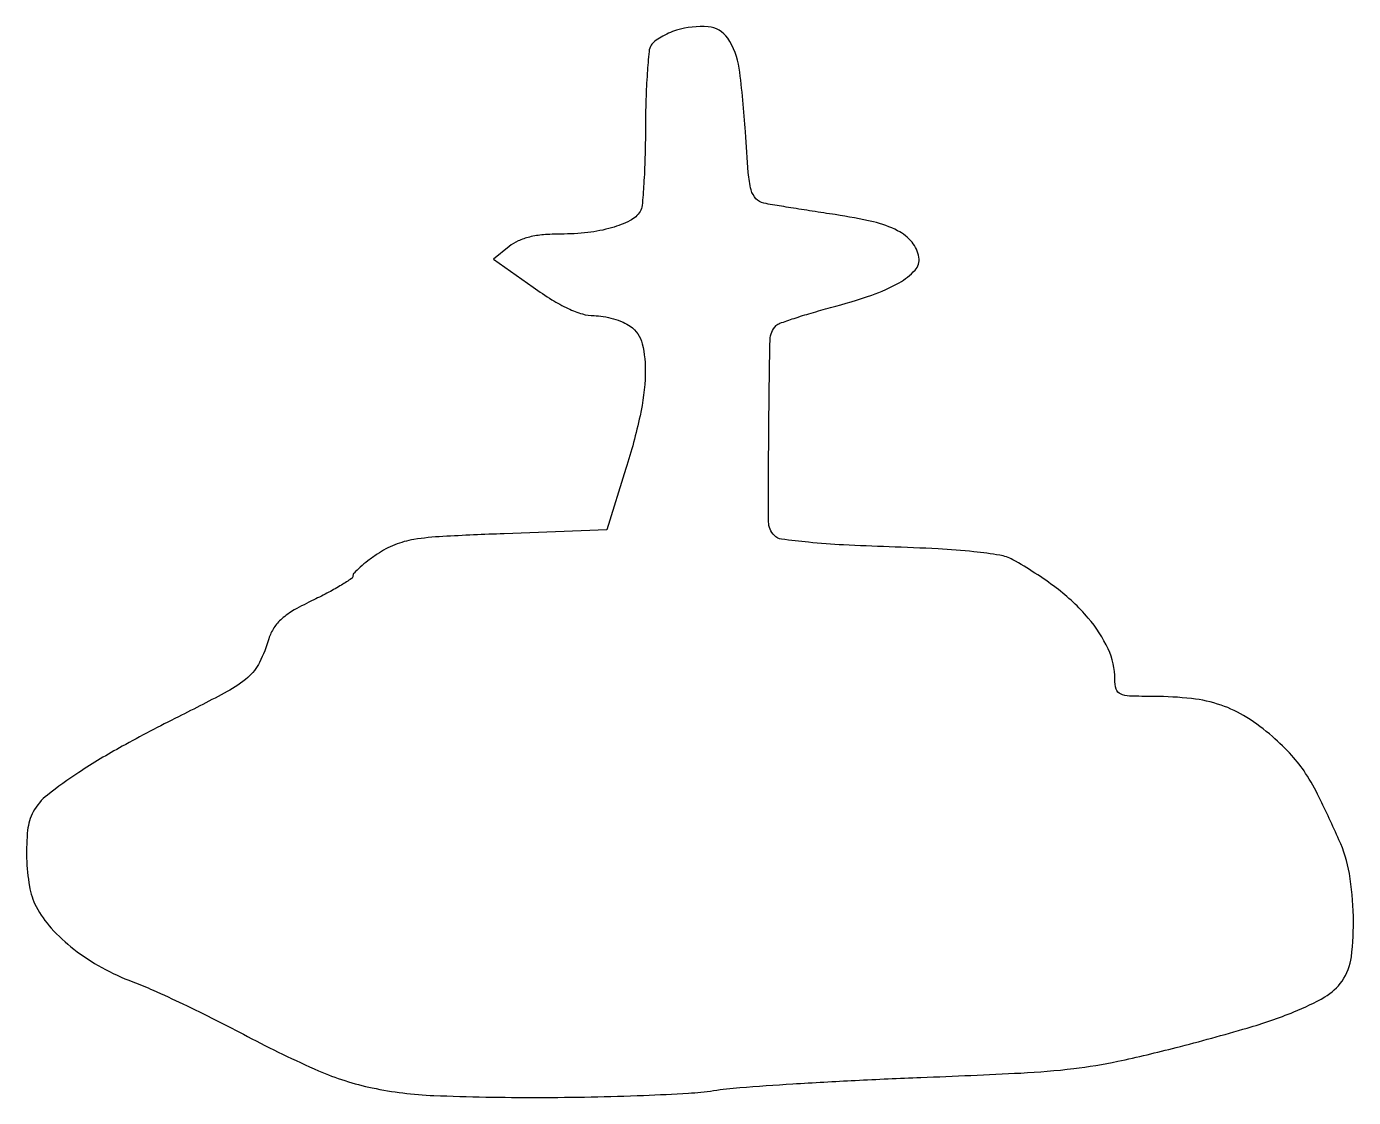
# Model space of a CAD drawing. Extents: x 0 to 195, y 0 to 158.
import ezdxf

# ---------------------------------------------------------------- set-up
doc = ezdxf.new("R2010")
doc.units = 0

msp = doc.modelspace()

# ---------------------------------------------------------------- linework, layer by layer
msp.add_lwpolyline([(95.585233, 156.974582, 0.029307), (94.409299, 156.538833, 0.02884), (93.285827, 155.966551, 0.030112), (92.363584, 155.350395, 0.0893), (91.850545, 154.792418, 0.118217), (91.524364, 153.840114, 0.006393), (91.262481, 150.648398, 0.009682), (91.071386, 146.808002, 0.006893), (91, 142.5, -0.006353), (90.933378, 138.199444, -0.009045), (90.756578, 134.38244, -0.005648), (90.515381, 131.201111, -0.120427), (90.214335, 130.312561, -0.135457), (88.73322, 128.973271, -0.047354), (86.032764, 127.921996, -0.040485), (82.538352, 127.229341, -0.028697), (78.545684, 127, 0.021337), (76.015956, 126.891995, 0.037971), (73.959462, 126.557498, 0.046194), (72.293723, 125.987929, 0.064807), (70.956275, 125.165677), (68.690982, 123.331354), (74.508283, 119.165677, 0.01709), (77.236, 117.350116, 0.029182), (79.643537, 116.051279, 0.035448), (81.725431, 115.254492, 0.073798), (83.440285, 115, -0.04186), (84.795433, 114.886349, -0.029122), (86.292905, 114.542718, -0.029487), (87.701266, 114.040162, -0.052374), (88.777494, 113.443296, -0.183781), (90.520175, 110.875566, -0.065962), (90.97354, 106.40377, -0.046746), (90.208145, 100.268861, -0.021654), (88.134433, 92.5), (85.309471, 83.5), (70.231123, 82.931244, 0.00364), (61.228742, 82.526019, 0.026818), (56.951425, 82.071409, 0.055098), (54.153576, 81.298302, 0.054617), (51.583221, 79.931244, 0.013595), (50.215277, 78.944044, 0.019344), (49.060216, 77.988804, 0.015702), (48.180441, 77.150817, 0.194761), (48.006833, 76.73277, -0.247989), (47.78583, 76.32345, -0.009988), (46.318488, 75.38381, -0.015507), (44.465742, 74.326466, -0.010134), (42.26887, 73.217952, 0.017127), (39.390499, 71.714703, 0.049637), (37.557156, 70.420376, 0.070022), (36.389272, 69.080854, 0.072323), (35.651967, 67.485182, -0.043731), (34.281411, 64.012016, -0.099181), (32.555606, 61.792811, -0.055383), (29.521477, 59.710575, -0.00676), (22.346548, 56, 0.009928), (14.100526, 51.669079, 0.019104), (7.706539, 47.821783, 0.021709), (3.090381, 44.5033, 0.103543), (1.014994, 42.028017, 0.097705), (0.192865, 39.337982, 0.033251), (0.04784, 35.235505, 0.033665), (0.459206, 31.070404, 0.078033), (1.448917, 28.098784, 0.065831), (3.676719, 24.902601, 0.042303), (7.000495, 21.830646, 0.03935), (11.102115, 19.126762, 0.036789), (15.668038, 17.02926, -0.0167), (18.642246, 15.805024, -0.005219), (23.018111, 13.775255, -0.005209), (27.860843, 11.404983, -0.005732), (32.5, 9.007132, 0.019239), (42.952854, 3.957238, 0.051011), (50.847431, 1.431534, 0.042219), (59.905593, 0.308825, 0.009992), (75.144345, 0.020107, 0.004616), (83.03131, 0.10111, 0.004969), (90.723651, 0.327638, 0.004709), (97.320159, 0.649772, 0.02356), (101, 1.038785, -0.019415), (104.864395, 1.479714, -0.002926), (112.640625, 2.016587, -0.00328), (121.834737, 2.536774, -0.002829), (131.5, 2.965224, 0.002916), (146.172775, 3.618209, 0.016639), (153.947666, 4.269559, 0.023718), (160.425354, 5.343407, 0.010045), (169, 7.367379, 0.007779), (179.449307, 10.230609, 0.024524), (186.316283, 12.598406, 0.036423), (190.853736, 14.81208, 0.108694), (193.383396, 17.136986, 0.122957), (194.756002, 20.714813, 0.035779), (195.05395, 26.655541, 0.036525), (194.458112, 32.946428, 0.064281), (192.937929, 37.934276, 0.006946), (190.027213, 44.147454, 0.030246), (188.035257, 47.687982, 0.043147), (185.993658, 50.322951, 0.0259), (183.160291, 53.090109, 0.040308), (179.366936, 55.921597, 0.058488), (175.596954, 57.713961, 0.053617), (171.272358, 58.680235, 0.027939), (165.75, 58.994423, -0.007886), (162.152345, 59.05466, -0.096356), (160.81653, 59.359878, -0.224734), (160.198694, 60.075895, -0.067553), (160, 61.539838, 0.109986), (159.010438, 65.983993, 0.067255), (156.087868, 70.518705, 0.054688), (151.368374, 74.957246, 0.034115), (145, 79.104699, 0.086606), (143.094573, 79.770745, 0.014935), (139.289502, 80.282255, 0.012804), (134.012797, 80.695485, 0.005178), (126.79941, 81, -0.005257), (120.123616, 81.282878, -0.011135), (114.961571, 81.671434, -0.008142), (111.01735, 82.12176, -0.165407), (109.953431, 82.645979, -0.197894), (109.101106, 84.693809, -0.002889), (109.129432, 98.082903, -0.002927), (109.313329, 111.459244, -0.194115), (110.197219, 113.53212, -0.111274), (110.753563, 113.882967, -0.005394), (112.834822, 114.596347, -0.008561), (115.348804, 115.380367, -0.00605), (118.197219, 116.17815, 0.017015), (124.252951, 118.018342, 0.047238), (128.304856, 119.844562, 0.077332), (130.622596, 121.689131, 0.229606), (131.193366, 123.582137, 0.134987), (130.180294, 125.80933, 0.101347), (128.065855, 127.496752, 0.061575), (124.503114, 128.791409, 0.019077), (118.889752, 129.855894, -0.001134), (115.523761, 130.369878, -0.001347), (112.348269, 130.870912, -0.001167), (109.67137, 131.307087, -0.008674), (108.402228, 131.539612, -0.159086), (107.238946, 132.196548, -0.122596), (106.539549, 133.485304, -0.043481), (106.112444, 136.029369, -0.004644), (105.692208, 142.011277, 0.018183), (104.779193, 151.373831, 0.115633), (103.090484, 155.808863, 0.228955), (100.20772, 157.48473, 0.093447)], format="xyb", close=True)

doc.saveas('drawing.dxf')
